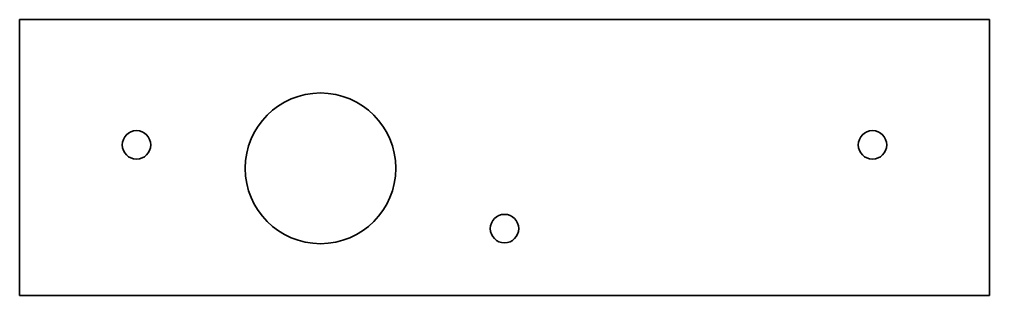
# Model space of a CAD drawing. Header units: inches. Extents: x 0 to 290, y 0 to 82.
import ezdxf

# ---------------------------------------------------------------- set-up
doc = ezdxf.new("R2010")
doc.units = ezdxf.units.IN
doc.header["$MEASUREMENT"] = 0
doc.layers.add('SIMUMAK Visible (ISO)', color=7, linetype='Continuous', lineweight=35)

# ---------------------------------------------------------------- blocks, each defined once
blk = doc.blocks.new('AMB-03-LSB01')
at = {"layer": 'SIMUMAK Visible (ISO)'}
for p, q in [((0, 75), (0, 82.46)), ((0, 82.46), (290, 82.46)), ((290, 75), (290, 82.46)), ((0, 0), (0, 75)), ((290, 75), (290, 0)), ((290, 0), (0, 0))]:
    blk.add_line(p, q, dxfattribs=at)
for centre, radius in [((90, 38), 22.5), ((35, 45), 4.25), ((255, 45), 4.25), ((145, 20), 4.25)]:
    blk.add_circle(centre, radius, dxfattribs=at)

msp = doc.modelspace()

# ---------------------------------------------------------------- block references
msp.add_blockref('AMB-03-LSB01', (0, 0))

doc.saveas('drawing.dxf')
